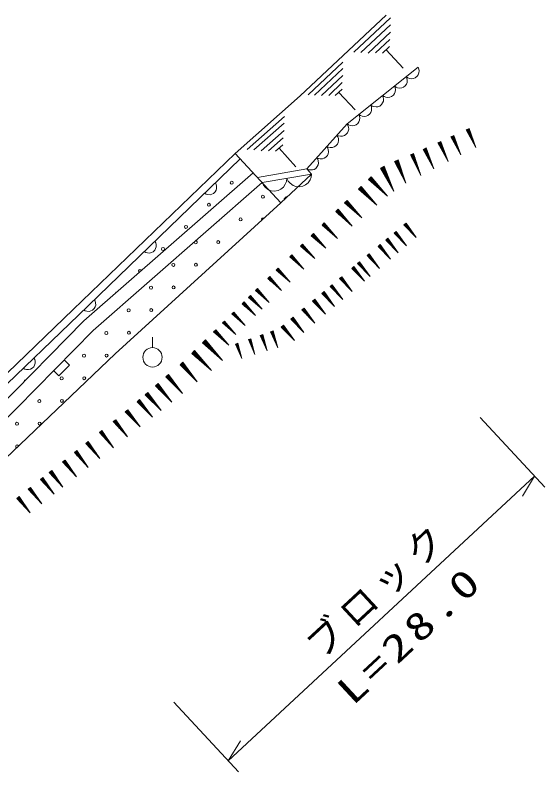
# Model space of a CAD drawing. Units: millimetres, scale not verified. Extents: x 40000 to 680000, y 20000 to 380000.
# Drawn here: x 107288 to 142586, y 260344 to 310748 of the extents above; entities that cross this region are included whole.
import ezdxf

# ---------------------------------------------------------------- set-up
doc = ezdxf.new("R2010")
doc.units = ezdxf.units.MM
doc.header["$LTSCALE"] = 1000
doc.layers.add('M-BGD', color=7, linetype='Continuous', lineweight=13)
doc.layers.add('M-STR-HTXT', color=7, linetype='Continuous', lineweight=13)
doc.styles.add('ＭＳ ゴシック', font='')
doc.styles.get('ＭＳ ゴシック').set_extended_font_data('MS Gothic')

msp = doc.modelspace()

# ---------------------------------------------------------------- linework, layer by layer
at = {"layer": 'M-BGD'}
for p, q in [((129859, 308284), (132298, 310570)), ((130316, 308263), (132289, 310113)), ((132303, 309619), (130808, 308217)), ((131301, 308231), (132257, 309128)), ((131765, 308216), (132242, 308665)), ((132004, 308440), (133153, 307215)), ((126811, 305448), (129129, 307621)), ((127245, 305428), (129120, 307186)), ((129133, 306717), (127713, 305385)), ((128182, 305398), (129090, 306250)), ((128622, 305384), (129076, 305810)), ((128849, 305597), (129941, 304432)), ((122743, 301798), (125229, 304007)), ((123197, 301766), (125208, 303553)), ((125209, 303062), (123685, 301707)), ((137482, 302862), (137375, 303098)), ((137399, 303109), (137631, 302597)), ((137785, 302324), (137424, 303120)), ((137448, 303131), (137934, 302059)), ((137833, 302346), (137472, 303142)), ((137490, 303150), (137722, 302638)), ((137625, 302926), (137517, 303162)), ((124176, 301708), (125151, 302574)), ((136471, 302391), (136359, 302636)), ((136385, 302647), (136625, 302116)), ((136785, 301832), (136410, 302659)), ((136435, 302670), (136939, 301558)), ((136835, 301855), (136460, 302681)), ((136479, 302690), (136720, 302159)), ((136618, 302458), (136507, 302703)), ((124636, 301681), (125123, 302114)), ((135599, 301985), (135484, 302238)), ((135510, 302250), (135759, 301702)), ((135923, 301409), (135536, 302261)), ((135562, 302273), (136083, 301126)), ((135975, 301433), (135588, 302285)), ((135607, 302294), (135856, 301746)), ((135751, 302054), (135637, 302307)), ((111154, 291133), (121947, 301536)), ((124998, 298242), (121947, 301536)), ((124880, 301897), (125990, 300648)), ((133774, 301154), (133659, 301429)), ((133687, 301441), (133938, 300844)), ((134105, 300524), (133715, 301453)), ((133743, 301465), (134269, 300215)), ((134162, 300548), (133772, 301477)), ((133793, 301486), (134044, 300889)), ((133940, 301224), (133825, 301499)), ((134627, 301533), (134509, 301794)), ((134536, 301806), (134792, 301240)), ((134962, 300937), (134562, 301818)), ((134589, 301831), (135127, 300645)), ((135016, 300962), (134616, 301843)), ((134636, 301852), (134893, 301286)), ((134785, 301604), (134666, 301866)), ((111501, 290773), (122287, 301169)), ((132735, 300699), (132613, 300988)), ((132643, 301001), (132907, 300373)), ((133083, 300036), (132672, 301013)), ((132702, 301026), (133255, 299711)), ((133142, 300061), (132732, 301038)), ((132754, 301048), (133018, 300420)), ((132909, 300772), (132788, 301062)), ((123432, 299933), (126720, 300502)), ((126720, 300502), (127036, 300161)), ((131826, 300240), (131680, 300551)), ((131711, 300566), (132029, 299892)), ((132237, 299532), (131743, 300581)), ((131775, 300596), (132440, 299185)), ((132301, 299563), (131807, 300611)), ((131831, 300622), (132148, 299948)), ((132013, 300328), (131867, 300639)), ((111876, 290385), (123149, 300238)), ((123748, 299592), (127036, 300161)), ((124998, 298242), (127036, 300161)), ((130984, 299916), (131486, 299407)), ((131243, 299708), (131011, 299943)), ((112480, 289744), (123748, 299592)), ((131101, 299569), (130870, 299804)), ((130894, 299827), (131395, 299318)), ((131698, 299059), (130918, 299851)), ((130942, 299875), (131992, 298808)), ((131746, 299106), (130966, 299899)), ((130429, 298929), (130208, 299154)), ((130231, 299177), (130711, 298689)), ((131001, 298440), (130254, 299199)), ((130277, 299222), (131283, 298200)), ((131047, 298486), (130300, 299245)), ((130317, 299262), (130798, 298774)), ((130565, 299062), (130343, 299287)), ((113962, 288187), (124998, 298242)), ((129484, 298028), (129277, 298240)), ((129298, 298261), (129748, 297803)), ((130021, 297570), (129320, 298282)), ((129341, 298303), (130285, 297345)), ((130064, 297613), (129363, 298325)), ((129379, 298341), (129830, 297883)), ((129612, 298154), (129404, 298365)), ((128884, 297456), (128685, 297659)), ((128706, 297679), (129137, 297241)), ((129398, 297018), (128726, 297699)), ((128747, 297720), (129651, 296802)), ((129439, 297059), (128768, 297740)), ((128783, 297756), (129215, 297318)), ((129006, 297576), (128807, 297779)), ((127956, 296573), (127771, 296761)), ((127790, 296780), (128192, 296372)), ((128435, 296164), (127810, 296799)), ((127829, 296818), (128671, 295963)), ((128474, 296202), (127848, 296837)), ((127863, 296852), (128265, 296443)), ((128070, 296685), (127885, 296873)), ((133370, 296599), (133225, 296773)), ((133243, 296788), (133557, 296411)), ((133749, 296216), (133261, 296803)), ((133279, 296817), (133936, 296028)), ((133785, 296246), (133297, 296832)), ((133310, 296843), (133624, 296467)), ((133475, 296686), (133330, 296860)), ((127229, 295880), (127054, 296058)), ((127073, 296076), (127452, 295691)), ((127681, 295494), (127091, 296093)), ((127109, 296111), (127903, 295305)), ((127717, 295530), (127127, 296129)), ((127141, 296143), (127520, 295758)), ((127336, 295985), (127161, 296163)), ((132713, 296050), (132567, 296225)), ((132585, 296239), (132901, 295861)), ((133095, 295665), (132603, 296254)), ((132621, 296269), (133283, 295476)), ((133130, 295695), (132639, 296284)), ((132653, 296296), (132968, 295917)), ((132819, 296137), (132673, 296312)), ((126354, 295368), (126724, 294992)), ((126948, 294801), (126371, 295386)), ((126389, 295403), (127165, 294615)), ((126983, 294836), (126407, 295421)), ((126420, 295434), (126791, 295058)), ((126611, 295280), (126440, 295454)), ((132039, 294776), (131544, 295371)), ((131562, 295386), (132229, 294585)), ((132076, 294806), (131580, 295401)), ((131593, 295413), (131912, 295030)), ((131761, 295253), (131614, 295430)), ((132161, 295588), (132014, 295763)), ((132032, 295778), (132349, 295398)), ((132544, 295201), (132050, 295793)), ((132068, 295808), (132733, 295011)), ((132580, 295231), (132086, 295823)), ((132100, 295835), (132417, 295454)), ((132266, 295676), (132120, 295852)), ((126507, 295177), (126336, 295351)), ((131654, 295165), (131507, 295341)), ((131525, 295356), (131844, 294974)), ((125788, 294473), (125618, 294645)), ((125636, 294662), (126003, 294289)), ((126225, 294099), (125654, 294679)), ((125671, 294697), (126440, 293916)), ((126260, 294134), (125689, 294714)), ((125702, 294727), (126069, 294354)), ((125891, 294575), (125722, 294747)), ((130915, 294546), (130767, 294724)), ((130785, 294739), (131106, 294354)), ((131303, 294155), (130804, 294754)), ((130822, 294770), (131494, 293963)), ((131339, 294186), (130840, 294785)), ((130854, 294796), (131174, 294411)), ((131022, 294636), (130874, 294813)), ((124990, 293692), (124823, 293862)), ((129901, 293698), (129752, 293878)), ((129770, 293893), (130094, 293505)), ((130292, 293304), (129788, 293908)), ((129807, 293924), (130484, 293110)), ((130329, 293335), (129825, 293939)), ((129839, 293950), (130162, 293562)), ((130009, 293788), (129860, 293968)), ((130282, 294017), (130133, 294195)), ((130151, 294211), (130474, 293824)), ((130671, 293624), (130169, 294226)), ((130188, 294241), (130863, 293430)), ((130708, 293654), (130206, 294256)), ((130220, 294268), (130542, 293881)), ((130389, 294106), (130240, 294285)), ((124888, 293591), (124720, 293761)), ((124738, 293778), (125100, 293410)), ((125320, 293222), (124755, 293795)), ((124772, 293812), (125532, 293041)), ((125354, 293256), (124790, 293830)), ((124803, 293842), (125166, 293474)), ((124312, 293026), (124145, 293195)), ((124163, 293212), (124523, 292846)), ((124740, 292660), (124180, 293229)), ((124197, 293246), (124952, 292480)), ((124775, 292694), (124215, 293263)), ((124228, 293276), (124588, 292910)), ((124413, 293127), (124247, 293295)), ((129092, 293022), (128941, 293202)), ((128960, 293218), (129286, 292827)), ((129485, 292625), (128978, 293233)), ((128997, 293249), (129679, 292430)), ((129522, 292656), (129015, 293264)), ((129029, 293276), (129355, 292885)), ((129200, 293112), (129050, 293293)), ((123500, 292232), (123336, 292399)), ((123353, 292416), (123709, 292054)), ((123925, 291869), (123370, 292432)), ((123387, 292449), (124134, 291691)), ((123959, 291903), (123404, 292466)), ((123417, 292479), (123774, 292117)), ((123601, 292331), (123437, 292498)), ((128456, 292491), (128305, 292672)), ((128324, 292688), (128651, 292295)), ((128852, 292091), (128342, 292703)), ((128361, 292719), (129047, 291895)), ((128889, 292122), (128380, 292734)), ((128394, 292746), (128721, 292353)), ((128566, 292582), (128415, 292763)), ((123034, 291774), (122870, 291940)), ((122887, 291957), (123241, 291597)), ((123455, 291414), (122904, 291974)), ((122921, 291991), (123663, 291237)), ((123489, 291448), (122938, 292007)), ((122951, 292020), (123305, 291660)), ((123134, 291873), (122970, 292039)), ((127907, 292032), (127755, 292214)), ((127774, 292230), (128103, 291835)), ((128305, 291630), (127793, 292245)), ((127811, 292261), (128501, 291433)), ((128342, 291662), (127830, 292276)), ((127844, 292288), (128173, 291893)), ((128017, 292123), (127865, 292305)), ((122602, 291351), (122439, 291516)), ((122456, 291533), (122808, 291175)), ((123021, 290993), (122473, 291549)), ((122490, 291566), (123228, 290817)), ((123055, 291026), (122507, 291583)), ((122520, 291595), (122872, 291238)), ((122701, 291449), (122539, 291614)), ((127290, 291515), (127137, 291699)), ((127156, 291714), (127487, 291317)), ((127689, 291112), (127175, 291730)), ((127193, 291746), (127886, 290914)), ((127727, 291143), (127212, 291761)), ((127226, 291773), (127557, 291376)), ((127400, 291607), (127247, 291791)), ((101780, 282115), (111154, 291133)), ((121917, 290680), (121756, 290844)), ((121773, 290861), (122122, 290506)), ((122333, 290326), (121790, 290877)), ((121807, 290894), (122537, 290151)), ((122366, 290359), (121823, 290910)), ((121836, 290922), (122185, 290568)), ((122016, 290777), (121855, 290941)), ((126579, 290921), (126426, 291106)), ((126445, 291122), (126778, 290722)), ((126982, 290516), (126464, 291137)), ((126483, 291153), (127180, 290316)), ((127019, 290547), (126501, 291169)), ((126516, 291181), (126848, 290781)), ((126690, 291014), (126537, 291198)), ((102131, 281759), (111501, 290773)), ((102756, 281126), (111876, 290385)), ((121402, 290176), (121242, 290338)), ((125851, 290312), (125696, 290498)), ((125715, 290513), (126050, 290112)), ((126255, 289904), (125734, 290529)), ((125753, 290545), (126454, 289703)), ((126293, 289936), (125772, 290561)), ((125786, 290573), (126121, 290171)), ((125962, 290405), (125808, 290591)), ((121304, 290080), (121145, 290242)), ((121161, 290258), (121507, 289907)), ((121716, 289728), (121178, 290275)), ((121194, 290291), (121919, 289555)), ((121750, 289761), (121211, 290308)), ((121224, 290320), (121570, 289968)), ((125210, 289777), (125055, 289963)), ((125074, 289979), (125410, 289575)), ((125617, 289366), (125093, 289995)), ((125112, 290011), (125817, 289165)), ((125655, 289398), (125131, 290027)), ((125146, 290039), (125482, 289635)), ((125322, 289870), (125167, 290057)), ((103375, 280499), (112480, 289744)), ((120730, 289462), (120546, 289649)), ((120566, 289668), (120964, 289263)), ((121205, 289056), (120585, 289687)), ((120604, 289705), (121439, 288857)), ((121244, 289094), (120623, 289724)), ((120637, 289738), (121036, 289333)), ((120843, 289573), (120659, 289760)), ((123720, 289199), (123647, 289407)), ((123669, 289414), (123826, 288964)), ((123936, 288721), (123690, 289422)), ((123711, 289429), (124042, 288486)), ((123978, 288736), (123732, 289437)), ((123748, 289442), (123906, 288992)), ((123845, 289243), (123772, 289451)), ((124413, 289434), (124337, 289648)), ((124359, 289656), (124522, 289191)), ((124635, 288940), (124381, 289664)), ((124403, 289671), (124745, 288697)), ((124679, 288956), (124425, 289679)), ((124442, 289685), (124605, 289220)), ((124542, 289479), (124467, 289694)), ((116440, 288610), (116440, 289305)), ((120057, 288672), (119815, 288918)), ((119840, 288943), (120364, 288410)), ((120681, 288139), (119865, 288968)), ((119890, 288993), (120989, 287877)), ((120732, 288188), (119916, 289017)), ((119935, 289036), (120459, 288503)), ((120205, 288818), (119963, 289064)), ((122062, 288637), (121994, 288828)), ((122014, 288835), (122160, 288420)), ((122260, 288197), (122034, 288842)), ((122053, 288849), (122358, 287980)), ((122299, 288210), (122073, 288856)), ((122088, 288861), (122233, 288446)), ((122177, 288677), (122110, 288869)), ((122924, 288929), (122854, 289129)), ((122875, 289136), (123027, 288703)), ((123132, 288469), (122895, 289144)), ((122916, 289151), (123234, 288243)), ((123173, 288484), (122936, 289158)), ((122952, 289163), (123104, 288730)), ((123045, 288972), (122975, 289171)), ((119215, 288328), (119730, 287804)), ((119480, 288114), (119242, 288355)), ((104583, 279275), (113962, 288187)), ((119335, 287970), (119097, 288212)), ((119122, 288236), (119637, 287713)), ((119948, 287446), (119146, 288261)), ((119171, 288285), (120251, 287189)), ((119998, 287495), (119196, 288310)), ((118523, 287218), (118317, 287457)), ((118342, 287478), (118787, 286961)), ((119060, 286694), (118366, 287499)), ((118391, 287520), (119324, 286436)), ((119109, 286736), (118415, 287541)), ((118434, 287557), (118879, 287040)), ((118667, 287342), (118461, 287581)), ((117571, 286414), (117373, 286645)), ((117396, 286665), (117827, 286165)), ((118090, 285908), (117420, 286686)), ((117444, 286706), (118345, 285659)), ((118137, 285948), (117467, 286727)), ((117485, 286742), (117916, 286242)), ((117710, 286534), (117512, 286765)), ((116872, 285823), (116678, 286048)), ((116701, 286068), (117121, 285581)), ((117377, 285330), (116724, 286088)), ((116747, 286108), (117626, 285087)), ((117423, 285369), (116771, 286128)), ((116788, 286143), (117207, 285655)), ((117007, 285940), (116814, 286165)), ((116186, 285244), (115997, 285463)), ((116020, 285482), (116428, 285008)), ((116678, 284763), (116042, 285502)), ((116065, 285521), (116921, 284527)), ((116723, 284802), (116087, 285540)), ((116104, 285555), (116513, 285080)), ((116318, 285357), (116129, 285576)), ((115634, 284778), (115450, 284992)), ((115472, 285011), (115872, 284547)), ((116116, 284307), (115494, 285030)), ((115516, 285049), (116353, 284076)), ((116160, 284345), (115538, 285068)), ((115554, 285082), (115954, 284618)), ((115763, 284889), (115579, 285103)), ((114842, 284108), (114663, 284316)), ((114684, 284334), (115071, 283884)), ((115308, 283652), (114705, 284352)), ((114727, 284371), (115538, 283428)), ((115351, 283689), (114748, 284389)), ((114764, 284403), (115151, 283953)), ((114967, 284216), (114788, 284423)), ((114023, 283454), (113854, 283666)), ((113876, 283683), (114241, 283225)), ((114465, 282987), (113898, 283700)), ((113919, 283718), (114684, 282757)), ((114509, 283021), (113941, 283735)), ((113957, 283748), (114322, 283289)), ((114150, 283556), (113982, 283767)), ((113107, 282728), (112939, 282938)), ((112961, 282955), (113323, 282500)), ((113546, 282264), (112982, 282972)), ((113004, 282989), (113763, 282036)), ((113589, 282298), (113026, 283006)), ((113042, 283019), (113404, 282564)), ((113233, 282828), (113066, 283038)), ((112097, 282268), (112850, 281323)), ((112678, 281583), (112119, 282285)), ((112135, 282297), (112494, 281846)), ((112325, 282108), (112159, 282317)), ((112199, 282008), (112033, 282217)), ((112055, 282234), (112414, 281783)), ((112635, 281549), (112076, 282251)), ((111431, 281400), (111267, 281607)), ((111288, 281623), (111645, 281176)), ((111864, 280943), (111309, 281640)), ((111330, 281657), (112077, 280719)), ((111907, 280977), (111352, 281674)), ((111368, 281687), (111724, 281239)), ((111556, 281499), (111391, 281706)), ((110646, 280777), (110483, 280983)), ((110504, 280999), (110858, 280555)), ((111076, 280324), (110525, 281016)), ((110546, 281033), (111287, 280102)), ((111118, 280358), (110567, 281050)), ((110583, 281062), (110937, 280618)), ((110770, 280876), (110606, 281081)), ((109761, 280076), (109599, 280279)), ((109620, 280296), (109970, 279855)), ((110186, 279626), (109640, 280312)), ((109661, 280329), (110396, 279406)), ((110228, 279660), (109682, 280345)), ((109698, 280358), (110049, 279917)), ((109883, 280173), (109721, 280376)), ((109172, 279609), (109011, 279811)), ((109031, 279827), (109380, 279389)), ((109595, 279162), (109052, 279844)), ((109073, 279860), (109804, 278943)), ((109637, 279195), (109094, 279877)), ((109109, 279889), (109458, 279451)), ((109294, 279706), (109133, 279908)), ((108472, 279055), (108313, 279255)), ((108352, 278959), (108192, 279159)), ((108212, 279176), (108558, 278741)), ((108772, 278516), (108233, 279192)), ((108254, 279208), (108978, 278298)), ((108813, 278548), (108274, 279225)), ((108290, 279237), (108636, 278802)), ((107592, 278358), (107434, 278556)), ((107454, 278573), (107797, 278143)), ((108008, 277920), (107475, 278589)), ((107495, 278605), (108212, 277704)), ((108048, 277952), (107516, 278621)), ((107531, 278633), (107873, 278203)), ((107712, 278453), (107554, 278652))]:
    msp.add_line(p, q, dxfattribs=at)
for points in [[(121947, 301536), (126270, 305368), (132008, 310748)], [(126720, 300502), (129403, 303507), (134146, 307272)], [(133356, 306645), (133458, 306577), (133566, 306538), (133712, 306512), (133837, 306534), (133953, 306578), (134076, 306675), (134145, 306778), (134195, 306895), (134203, 307043), (134187, 307156), (134146, 307272)], [(132565, 306017), (132667, 305950), (132776, 305910), (132922, 305885), (133046, 305906), (133163, 305950), (133285, 306047), (133355, 306151), (133404, 306267), (133412, 306415), (133396, 306529), (133356, 306645)], [(131775, 305390), (131877, 305322), (131985, 305283), (132131, 305257), (132256, 305279), (132372, 305323), (132495, 305420), (132564, 305523), (132614, 305640), (132622, 305788), (132606, 305901), (132565, 306017)], [(130984, 304762), (131086, 304695), (131195, 304655), (131341, 304630), (131465, 304651), (131582, 304695), (131704, 304792), (131774, 304896), (131823, 305012), (131831, 305160), (131815, 305274), (131775, 305390)], [(130194, 304135), (130296, 304067), (130404, 304028), (130550, 304002), (130675, 304024), (130791, 304068), (130914, 304165), (130983, 304268), (131032, 304385), (131041, 304533), (131025, 304646), (130984, 304762)], [(129403, 303507), (129505, 303440), (129614, 303400), (129760, 303375), (129884, 303396), (130001, 303440), (130123, 303538), (130193, 303641), (130242, 303757), (130250, 303905), (130234, 304019), (130194, 304135)], [(128733, 302756), (128844, 302707), (128958, 302687), (129106, 302686), (129224, 302729), (129331, 302792), (129435, 302908), (129486, 303022), (129515, 303144), (129497, 303291), (129463, 303400), (129403, 303507)], [(128062, 302005), (128173, 301956), (128287, 301936), (128435, 301935), (128554, 301977), (128661, 302041), (128765, 302157), (128815, 302270), (128844, 302393), (128827, 302540), (128792, 302649), (128733, 302756)], [(127391, 301254), (127503, 301205), (127616, 301184), (127764, 301184), (127883, 301226), (127990, 301289), (128094, 301406), (128145, 301519), (128173, 301642), (128156, 301789), (128121, 301898), (128062, 302005)], [(126720, 300502), (126832, 300454), (126945, 300433), (127093, 300433), (127212, 300475), (127319, 300538), (127423, 300655), (127474, 300768), (127503, 300891), (127485, 301038), (127451, 301146), (127391, 301254)], [(125392, 299877), (125486, 299698), (125613, 299555), (125804, 299402), (126002, 299335), (126206, 299306), (126461, 299350), (126644, 299446), (126808, 299576), (126937, 299784), (127003, 299961), (127036, 300161)], [(120632, 299574), (120683, 299464), (120708, 299352), (120716, 299207), (120678, 299087), (120618, 298981), (120506, 298873), (120397, 298817), (120276, 298784), (120130, 298795), (120019, 298824), (119912, 298880)], [(123748, 299592), (123842, 299413), (123968, 299270), (124160, 299117), (124358, 299050), (124562, 299022), (124817, 299066), (124999, 299161), (125163, 299291), (125292, 299499), (125359, 299676), (125392, 299877)], [(116603, 295690), (116654, 295580), (116678, 295468), (116686, 295323), (116649, 295203), (116588, 295097), (116477, 294989), (116368, 294933), (116247, 294900), (116101, 294911), (115990, 294940), (115883, 294996)], [(112573, 291806), (112624, 291696), (112649, 291584), (112657, 291439), (112619, 291319), (112559, 291213), (112447, 291105), (112339, 291049), (112218, 291016), (112071, 291027), (111960, 291056), (111854, 291112)], [(108541, 287925), (108592, 287815), (108617, 287703), (108624, 287558), (108587, 287438), (108526, 287332), (108415, 287224), (108306, 287168), (108185, 287135), (108038, 287147), (107927, 287175), (107821, 287232)], [(109852, 287076), (110209, 286726), (110910, 287438), (110554, 287789)]]:
    msp.add_lwpolyline(points, dxfattribs=at)
for points in [[(137344, 303109), (137988, 301941), (137532, 303194)], [(136327, 302648), (136995, 301435), (136522, 302736)], [(135451, 302250), (136140, 301000), (135652, 302341)], [(133623, 301444), (134327, 300077), (133842, 301536)], [(134475, 301807), (135187, 300514), (134682, 301901)], [(132576, 301003), (133316, 299566), (132806, 301100)], [(131638, 300566), (132513, 299029), (131886, 300682)], [(130828, 299804), (132108, 298691), (131015, 299988)], [(130168, 299154), (131394, 298088), (130347, 299330)], [(129239, 298240), (130389, 297240), (129407, 298405)], [(128649, 297659), (129750, 296701), (128810, 297817)], [(127737, 296762), (128764, 295869), (127887, 296909)], [(133197, 296775), (134009, 295941), (133335, 296891)], [(127023, 296058), (127990, 295216), (127164, 296197)], [(131985, 295766), (132806, 294923), (132125, 295882)], [(132539, 296227), (133355, 295388), (132678, 296343)], [(126305, 295351), (127250, 294529), (126443, 295487)], [(131478, 295344), (132303, 294497), (131619, 295461)], [(125588, 294645), (126525, 293830), (125724, 294780)], [(130738, 294727), (131568, 293875), (130879, 294844)], [(124690, 293761), (125616, 292955), (124825, 293894)], [(129722, 293880), (130559, 293021), (129865, 293999)], [(130103, 294198), (130938, 293341), (130245, 294316)], [(124115, 293195), (125035, 292396), (124249, 293328)], [(128912, 293205), (129754, 292339), (129055, 293325)], [(123306, 292399), (124216, 291608), (123439, 292530)], [(128275, 292675), (129123, 291804), (128420, 292795)], [(122841, 291940), (123745, 291154), (122972, 292070)], [(127725, 292217), (128577, 291342), (127870, 292337)], [(122410, 291516), (123309, 290734), (122541, 291646)], [(127107, 291701), (127963, 290822), (127253, 291823)], [(121727, 290844), (122618, 290069), (121857, 290972)], [(126396, 291109), (127256, 290224), (126542, 291231)], [(121116, 290242), (121999, 289474), (121245, 290369)], [(125666, 290500), (126532, 289611), (125813, 290623)], [(125024, 289966), (125895, 289071), (125172, 290089)], [(120513, 289649), (121531, 288763), (120662, 289795)], [(123622, 289419), (124079, 288382), (123787, 289477)], [(124311, 289661), (124783, 288590), (124482, 289721)], [(119771, 288918), (121110, 287754), (119966, 289111)], [(121971, 288839), (122392, 287884), (122123, 288893)], [(122830, 289141), (123269, 288143), (122989, 289197)], [(119054, 288212), (120370, 287068), (119246, 288401)], [(118277, 287460), (119427, 286317), (118467, 287623)], [(117334, 286648), (118445, 285543), (117517, 286806)], [(116641, 286051), (117723, 284975), (116819, 286205)], [(115961, 285466), (117015, 284417), (116135, 285615)], [(115414, 284995), (116446, 283969), (115584, 285142)], [(114628, 284318), (115628, 283324), (114793, 284460)], [(113820, 283670), (114768, 282651), (113988, 283803)], [(112906, 282942), (113846, 281931), (113072, 283074)], [(112000, 282220), (112933, 281219), (112165, 282352)], [(111234, 281610), (112160, 280616), (111398, 281741)], [(110450, 280986), (111369, 279999), (110613, 281116)], [(109566, 280283), (110477, 279304), (109728, 280411)], [(108978, 279815), (109884, 278842), (109139, 279943)], [(108159, 279163), (109058, 278198), (108319, 279290)], [(107402, 278560), (108291, 277605), (107560, 278686)]]:
    msp.add_lwpolyline(points, close=True, dxfattribs=at)
for centre, radius in [((121725, 299586), 100), ((123798, 298655), 100), ((120198, 298114), 100), ((122309, 297144), 100), ((118671, 296642), 100), ((120821, 295632), 100), ((117143, 295170), 100), ((117832, 294110), 100), ((119332, 294121), 100), ((116344, 292598), 100), ((117844, 292610), 100), ((114855, 291087), 100), ((116355, 291098), 100), ((113367, 289575), 100), ((114867, 289587), 100), ((116440, 287955), 645), ((111878, 288064), 100), ((113378, 288076), 100), ((110389, 286553), 100), ((111889, 286564), 100), ((108901, 285041), 100), ((110401, 285053), 100), ((107412, 283530), 100), ((108912, 283542), 100)]:
    msp.add_circle(centre, radius, dxfattribs=at)
for centre, radius, start, end in [((125482, 298370), 300, 95.9216, 170.6362), ((120809, 297132), 100, 275.756, 346.5503), ((123809, 297155), 100, 44.0338, 220.6429), ((119321, 295621), 100, 170.9207, 91.3855), ((115616, 293698), 100, 21.8535, 240.4527), ((114089, 292225), 100, 85.8788, 176.4274), ((107980, 286337), 100, 85.826, 185.0437), ((107424, 282030), 100, 19.7042, 247.3643)]:
    msp.add_arc(centre, radius, start, end, dxfattribs=at)
at = {"layer": 'M-STR-HTXT'}
for p, q in [((138273, 283952), (142586, 279310)), ((121491, 261076), (141906, 280043)), ((141906, 280043), (141100, 278706)), ((117858, 264986), (122171, 260344)), ((121491, 261076), (122296, 262413))]:
    msp.add_line(p, q, dxfattribs=at)

# ---------------------------------------------------------------- texts
at = {"layer": 'M-STR-HTXT', "char_height": 1833, "attachment_point": 7, "rotation": 42.894, "style": 'ＭＳ ゴシック'}
for s, insert in [('\\T1.2;ブロック', (127817, 267636)), ('\\T1.2;ブロック', (127817, 267636)), ('\\T1.2;ブロック', (127817, 267636)), ('\\T1.2;ブロック', (127817, 267636)), ('\\T1.2;ブロック', (127817, 267636)), ('\\T1.2;ブロック', (127817, 267636)), ('\\T1.2;ブロック', (127817, 267636)), ('\\T1.2;ブロック', (127817, 267636)), ('\\T1.2;\\W1.35;L=28.0', (129804, 264675))]:
    msp.add_mtext(s, dxfattribs=dict(at, insert=insert))

doc.saveas('drawing.dxf')
